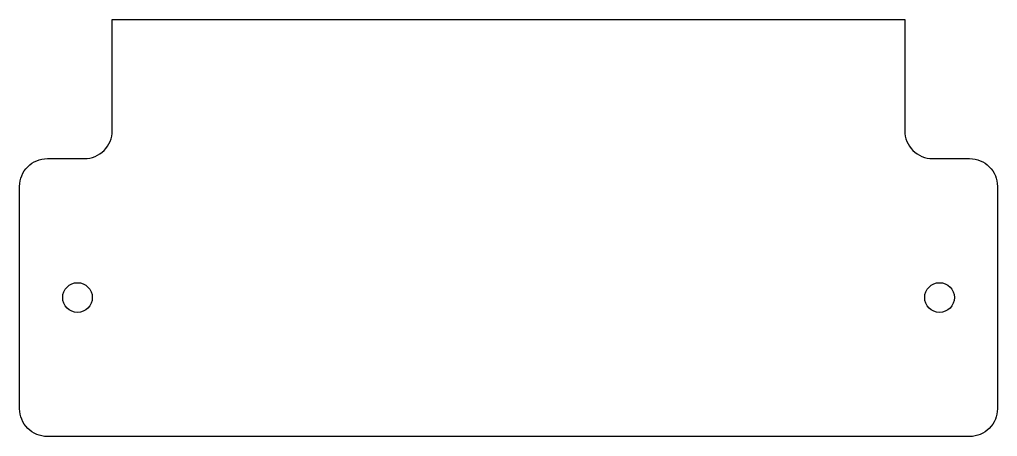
# Model space of a CAD drawing. Header units: millimetres. Extents: x -53 to 52, y -5 to 40.
import ezdxf

# ---------------------------------------------------------------- set-up
doc = ezdxf.new("R2010")
doc.units = ezdxf.units.MM
doc.layers.get('0').update_dxf_attribs({"linetype": 'CONTINUOUS'})

msp = doc.modelspace()

# ---------------------------------------------------------------- linework, layer by layer
msp.add_lwpolyline([(-36.55, 39.6), (35.45, 39.6), (42.2, 39.6), (42.2, 27.6, 0.414214), (45.2, 24.6), (49.2, 24.6, -0.414214), (52.2, 21.6), (52.2, -2.4, -0.414214), (49.2, -5.4), (-50.3, -5.4, -0.414214), (-53.3, -2.4), (-53.3, 21.6, -0.414214), (-50.3, 24.6), (-46.3, 24.6, 0.414214), (-43.3, 27.6), (-43.3, 39.6)], format="xyb", close=True)
for centre in [(-47.05, 9.6), (45.95, 9.6)]:
    msp.add_circle(centre, 1.6)

doc.saveas('drawing.dxf')
